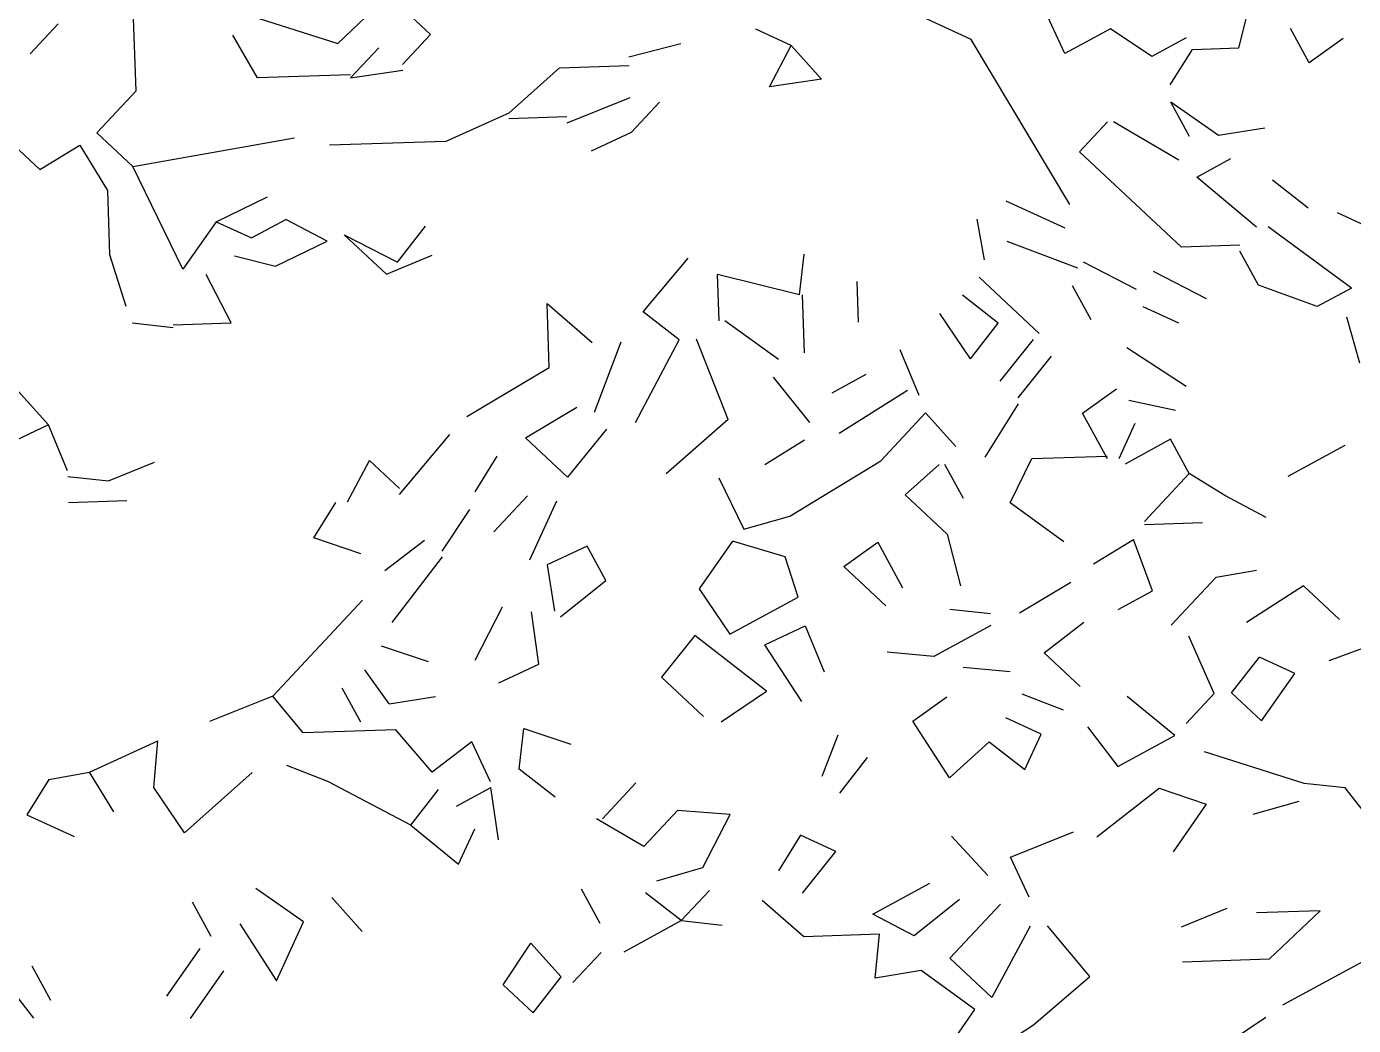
# Model space of a CAD drawing. Header units: inches. Extents: x -241 to -33, y 8 to 217.
# Drawn here: x -195.53 to -149.84, y 59.86 to 94.27 of the extents above; entities that cross this region are included whole.
import ezdxf

# ---------------------------------------------------------------- set-up
doc = ezdxf.new("R2010")
doc.units = ezdxf.units.IN
doc.header["$MEASUREMENT"] = 0
doc.layers.add('cben.net', color=7, linetype='Continuous')

# ---------------------------------------------------------------- blocks, each defined once
blk = doc.blocks.new('A$C18E60CC8')
at = {"layer": 'cben.net', "color": 3, "linetype": 'Continuous'}
for p, q in [((80.735, 85.208), (78.572, 89.936)), ((80.735, 85.208), (78.572, 89.936)), ((55.708, 85.562), (57.453, 87.222)), ((55.708, 85.562), (57.453, 87.222)), ((58.9, 85.871), (57.453, 87.222)), ((58.9, 85.871), (57.453, 87.222)), ((77.516, 85.699), (75.077, 86.818)), ((77.516, 85.699), (75.077, 86.818)), ((86.732, 85.41), (87.083, 86.823)), ((86.732, 85.41), (87.083, 86.823)), ((86.732, 85.41), (87.083, 86.823)), ((48.759, 83.928), (48.664, 86.726)), ((52.271, 86.647), (55.708, 85.562)), ((52.271, 86.647), (55.708, 85.562)), ((45.114, 85.204), (46.078, 86.237)), ((71.32, 85.49), (70.1, 86.049)), ((71.32, 85.49), (70.1, 86.049)), ((82.308, 86.061), (80.735, 85.208)), ((82.308, 86.061), (80.735, 85.208)), ((83.74, 85.109), (82.308, 86.061)), ((83.74, 85.109), (82.308, 86.061)), ((83.74, 85.109), (82.308, 86.061)), ((89.149, 84.891), (88.51, 86.071)), ((52.947, 84.37), (52.095, 85.842)), ((52.947, 84.37), (52.095, 85.842)), ((52.947, 84.37), (52.095, 85.842)), ((52.947, 84.37), (52.095, 85.842)), ((52.947, 84.37), (52.095, 85.842)), ((52.947, 84.37), (52.095, 85.842)), ((52.947, 84.37), (52.095, 85.842)), ((52.947, 84.37), (52.095, 85.842)), ((52.947, 84.37), (52.095, 85.842)), ((52.947, 84.37), (52.095, 85.842)), ((52.947, 84.37), (52.095, 85.842)), ((52.947, 84.37), (52.095, 85.842)), ((52.947, 84.37), (52.095, 85.842)), ((52.947, 84.37), (52.095, 85.842)), ((52.947, 84.37), (52.095, 85.842)), ((52.947, 84.37), (52.095, 85.842)), ((57.935, 84.836), (58.9, 85.871)), ((57.935, 84.836), (58.9, 85.871)), ((57.935, 84.836), (58.9, 85.871)), ((57.935, 84.836), (58.9, 85.871)), ((65.729, 85.1), (67.515, 85.562)), ((70.567, 84.064), (71.32, 85.49)), ((70.567, 84.064), (71.32, 85.49)), ((70.567, 84.064), (71.32, 85.49)), ((72.36, 84.324), (71.32, 85.49)), ((80.911, 80.01), (77.516, 85.699)), ((80.911, 80.01), (77.516, 85.699)), ((80.911, 80.01), (77.516, 85.699)), ((84.917, 85.748), (83.74, 85.109)), ((84.917, 85.748), (83.74, 85.109)), ((84.917, 85.748), (83.74, 85.109)), ((84.917, 85.748), (83.74, 85.109)), ((84.917, 85.748), (83.74, 85.109)), ((84.917, 85.748), (83.74, 85.109)), ((84.917, 85.748), (83.74, 85.109)), ((84.917, 85.748), (83.74, 85.109)), ((90.322, 85.732), (89.149, 84.891)), ((90.322, 85.732), (89.149, 84.891)), ((56.149, 84.377), (57.114, 85.41)), ((56.149, 84.377), (57.114, 85.41)), ((56.149, 84.377), (57.114, 85.41)), ((84.373, 84.13), (85.133, 85.356)), ((84.373, 84.13), (85.133, 85.356)), ((84.373, 84.13), (85.133, 85.356)), ((85.133, 85.356), (86.732, 85.41)), ((85.133, 85.356), (86.732, 85.41)), ((85.133, 85.356), (86.732, 85.41)), ((85.133, 85.356), (86.732, 85.41)), ((85.133, 85.356), (86.732, 85.41)), ((85.133, 85.356), (86.732, 85.41)), ((85.133, 85.356), (86.732, 85.41)), ((85.133, 85.356), (86.732, 85.41)), ((85.133, 85.356), (86.732, 85.41)), ((85.133, 85.356), (86.732, 85.41)), ((56.149, 84.377), (57.94, 84.637)), ((56.149, 84.377), (57.94, 84.637)), ((61.593, 83.159), (63.342, 84.721)), ((61.593, 83.159), (63.342, 84.721)), ((61.593, 83.159), (63.342, 84.721)), ((61.593, 83.159), (63.342, 84.721)), ((63.342, 84.721), (65.74, 84.802)), ((63.342, 84.721), (65.74, 84.802)), ((56.146, 84.478), (52.947, 84.37)), ((72.36, 84.324), (70.567, 84.064)), ((72.36, 84.324), (70.567, 84.064)), ((47.408, 82.48), (48.759, 83.928)), ((47.408, 82.48), (48.759, 83.928)), ((63.604, 82.828), (65.777, 83.701)), ((63.604, 82.828), (65.777, 83.701)), ((61.593, 83.159), (59.423, 82.187)), ((61.593, 83.159), (59.423, 82.187)), ((61.593, 83.159), (59.423, 82.187)), ((61.593, 83.159), (59.423, 82.187)), ((61.593, 83.159), (59.423, 82.187)), ((61.593, 83.159), (59.423, 82.187)), ((61.593, 83.159), (59.423, 82.187)), ((65.817, 82.502), (66.782, 83.536)), ((65.817, 82.502), (66.782, 83.536)), ((65.817, 82.502), (66.782, 83.536)), ((65.817, 82.502), (66.782, 83.536)), ((86.034, 82.385), (84.393, 83.531)), ((86.034, 82.385), (84.393, 83.531)), ((85.032, 82.352), (84.393, 83.531)), ((85.032, 82.352), (84.393, 83.531)), ((63.598, 83.027), (61.599, 82.96)), ((63.598, 83.027), (61.599, 82.96)), ((63.598, 83.027), (61.599, 82.96)), ((63.598, 83.027), (61.599, 82.96)), ((63.598, 83.027), (61.599, 82.96)), ((81.249, 81.823), (82.214, 82.855)), ((81.249, 81.823), (82.214, 82.855)), ((84.661, 81.539), (82.416, 82.863)), ((84.661, 81.539), (82.416, 82.863)), ((84.661, 81.539), (82.416, 82.863)), ((84.661, 81.539), (82.416, 82.863)), ((44.002, 82.566), (45.45, 81.215)), ((44.002, 82.566), (45.45, 81.215)), ((48.647, 81.323), (47.408, 82.48)), ((48.647, 81.323), (47.408, 82.48)), ((48.647, 81.323), (47.408, 82.48)), ((48.647, 81.323), (47.408, 82.48)), ((48.647, 81.323), (47.408, 82.48)), ((48.647, 81.323), (47.408, 82.48)), ((48.647, 81.323), (54.218, 82.311)), ((64.438, 81.855), (65.817, 82.502)), ((64.438, 81.855), (65.817, 82.502)), ((64.438, 81.855), (65.817, 82.502)), ((64.438, 81.855), (65.817, 82.502)), ((64.438, 81.855), (65.817, 82.502)), ((64.438, 81.855), (65.817, 82.502)), ((64.438, 81.855), (65.817, 82.502)), ((64.438, 81.855), (65.817, 82.502)), ((64.438, 81.855), (65.817, 82.502)), ((87.623, 82.639), (86.034, 82.385)), ((87.623, 82.639), (86.034, 82.385)), ((87.623, 82.639), (86.034, 82.385)), ((87.623, 82.639), (86.034, 82.385)), ((45.45, 81.215), (46.82, 82.061)), ((45.45, 81.215), (46.82, 82.061)), ((45.45, 81.215), (46.82, 82.061)), ((46.82, 82.061), (47.776, 80.493)), ((46.82, 82.061), (47.776, 80.493)), ((46.82, 82.061), (47.776, 80.493)), ((46.82, 82.061), (47.776, 80.493)), ((59.423, 82.187), (55.426, 82.051)), ((59.423, 82.187), (55.426, 82.051)), ((59.423, 82.187), (55.426, 82.051)), ((84.761, 78.539), (81.249, 81.823)), ((84.761, 78.539), (81.249, 81.823)), ((84.761, 78.539), (81.249, 81.823)), ((84.761, 78.539), (81.249, 81.823)), ((85.281, 80.958), (86.459, 81.599)), ((85.281, 80.958), (86.459, 81.599)), ((85.281, 80.958), (86.459, 81.599)), ((85.281, 80.958), (86.459, 81.599)), ((85.281, 80.958), (86.459, 81.599)), ((85.281, 80.958), (86.459, 81.599)), ((85.281, 80.958), (86.459, 81.599)), ((49.508, 79.55), (48.647, 81.323)), ((49.508, 79.55), (48.647, 81.323)), ((49.508, 79.55), (48.647, 81.323)), ((49.508, 79.55), (48.647, 81.323)), ((87.339, 79.228), (85.281, 80.958)), ((47.776, 80.493), (47.849, 78.292)), ((47.776, 80.493), (47.849, 78.292)), ((47.776, 80.493), (47.849, 78.292)), ((47.776, 80.493), (47.849, 78.292)), ((47.776, 80.493), (47.849, 78.292)), ((47.776, 80.493), (47.849, 78.292)), ((47.776, 80.493), (47.849, 78.292)), ((89.119, 79.889), (87.887, 80.847)), ((89.119, 79.889), (87.887, 80.847)), ((89.119, 79.889), (87.887, 80.847)), ((89.119, 79.889), (87.887, 80.847)), ((51.513, 79.418), (53.284, 80.277)), ((51.513, 79.418), (53.284, 80.277)), ((51.513, 79.418), (53.284, 80.277)), ((51.513, 79.418), (53.284, 80.277)), ((51.513, 79.418), (53.284, 80.277)), ((78.704, 80.136), (80.737, 79.204)), ((78.704, 80.136), (80.737, 79.204)), ((50.367, 77.78), (49.508, 79.55)), ((50.367, 77.78), (49.508, 79.55)), ((50.367, 77.78), (49.508, 79.55)), ((50.367, 77.78), (49.508, 79.55)), ((50.367, 77.78), (49.508, 79.55)), ((50.367, 77.78), (49.508, 79.55)), ((50.367, 77.78), (49.508, 79.55)), ((50.367, 77.78), (49.508, 79.55)), ((50.367, 77.78), (49.508, 79.55)), ((50.367, 77.78), (49.508, 79.55)), ((77.972, 78.109), (77.725, 79.503)), ((77.972, 78.109), (77.725, 79.503)), ((77.972, 78.109), (77.725, 79.503)), ((77.972, 78.109), (77.725, 79.503)), ((77.972, 78.109), (77.725, 79.503)), ((77.972, 78.109), (77.725, 79.503)), ((77.972, 78.109), (77.725, 79.503)), ((77.972, 78.109), (77.725, 79.503)), ((77.972, 78.109), (77.725, 79.503)), ((77.972, 78.109), (77.725, 79.503)), ((77.972, 78.109), (77.725, 79.503)), ((91.75, 78.975), (90.125, 79.72)), ((91.75, 78.975), (90.125, 79.72)), ((51.513, 79.418), (50.367, 77.78)), ((51.513, 79.418), (50.367, 77.78)), ((51.513, 79.418), (52.733, 78.858)), ((51.513, 79.418), (52.733, 78.858)), ((52.733, 78.858), (53.912, 79.499)), ((52.733, 78.858), (53.912, 79.499)), ((52.733, 78.858), (53.912, 79.499)), ((55.338, 78.746), (53.912, 79.499)), ((55.338, 78.746), (53.912, 79.499)), ((57.762, 78.029), (58.724, 79.261)), ((57.762, 78.029), (58.724, 79.261)), ((57.762, 78.029), (58.724, 79.261)), ((90.613, 77.135), (87.739, 79.241)), ((90.613, 77.135), (87.739, 79.241)), ((90.613, 77.135), (87.739, 79.241)), ((90.613, 77.135), (87.739, 79.241)), ((53.566, 77.888), (55.338, 78.746)), ((53.566, 77.888), (55.338, 78.746)), ((53.566, 77.888), (55.338, 78.746)), ((53.566, 77.888), (55.338, 78.746)), ((53.566, 77.888), (55.338, 78.746)), ((53.566, 77.888), (55.338, 78.746)), ((53.566, 77.888), (55.338, 78.746)), ((53.566, 77.888), (55.338, 78.746)), ((53.566, 77.888), (55.338, 78.746)), ((53.566, 77.888), (55.338, 78.746)), ((55.93, 78.966), (57.762, 78.029)), ((55.93, 78.966), (57.378, 77.615)), ((55.93, 78.966), (57.378, 77.615)), ((55.93, 78.966), (57.762, 78.029)), ((55.93, 78.966), (57.378, 77.615)), ((55.93, 78.966), (57.762, 78.029)), ((55.93, 78.966), (57.378, 77.615)), ((55.93, 78.966), (57.378, 77.615)), ((81.183, 77.82), (78.752, 78.737)), ((86.761, 78.607), (84.761, 78.539)), ((47.849, 78.292), (48.409, 76.511)), ((47.849, 78.292), (48.409, 76.511)), ((52.154, 78.239), (53.566, 77.888)), ((52.154, 78.239), (53.566, 77.888)), ((57.378, 77.615), (58.956, 78.268)), ((66.226, 76.311), (67.766, 78.164)), ((66.226, 76.311), (67.766, 78.164)), ((66.226, 76.311), (67.766, 78.164)), ((71.609, 76.895), (71.763, 78.3)), ((71.609, 76.895), (71.763, 78.3)), ((71.609, 76.895), (71.763, 78.3)), ((87.407, 77.228), (86.766, 78.408)), ((87.407, 77.228), (86.766, 78.408)), ((87.407, 77.228), (86.766, 78.408)), ((83.209, 77.087), (81.378, 78.025)), ((83.209, 77.087), (81.378, 78.025)), ((85.622, 76.767), (83.789, 77.706)), ((52.031, 75.934), (51.174, 77.604)), ((52.031, 75.934), (51.174, 77.604)), ((52.031, 75.934), (51.174, 77.604)), ((52.031, 75.934), (51.174, 77.604)), ((52.031, 75.934), (51.174, 77.604)), ((71.609, 76.895), (68.784, 77.6)), ((71.609, 76.895), (68.784, 77.6)), ((71.609, 76.895), (68.784, 77.6)), ((71.609, 76.895), (68.784, 77.6)), ((71.609, 76.895), (68.784, 77.6)), ((68.839, 76), (68.784, 77.6)), ((73.641, 75.963), (73.594, 77.362)), ((73.641, 75.963), (73.594, 77.362)), ((73.641, 75.963), (73.594, 77.362)), ((73.641, 75.963), (73.594, 77.362)), ((73.641, 75.963), (73.594, 77.362)), ((79.858, 75.571), (77.792, 77.503)), ((79.858, 75.571), (77.792, 77.503)), ((79.858, 75.571), (77.792, 77.503)), ((79.858, 75.571), (77.792, 77.503)), ((79.858, 75.571), (77.792, 77.503)), ((79.858, 75.571), (77.792, 77.503)), ((79.858, 75.571), (77.792, 77.503)), ((89.432, 76.496), (87.407, 77.228)), ((89.432, 76.496), (87.407, 77.228)), ((71.777, 74.899), (71.71, 76.899)), ((71.777, 74.899), (71.71, 76.899)), ((71.777, 74.899), (71.71, 76.899)), ((71.777, 74.899), (71.71, 76.899)), ((71.777, 74.899), (71.71, 76.899)), ((71.777, 74.899), (71.71, 76.899)), ((71.777, 74.899), (71.71, 76.899)), ((71.777, 74.899), (71.71, 76.899)), ((71.777, 74.899), (71.71, 76.899)), ((71.777, 74.899), (71.71, 76.899)), ((71.777, 74.899), (71.71, 76.899)), ((78.446, 75.927), (77.212, 76.884)), ((78.446, 75.927), (77.212, 76.884)), ((78.446, 75.927), (77.212, 76.884)), ((81.643, 76.035), (81.004, 77.212)), ((81.643, 76.035), (81.004, 77.212)), ((81.643, 76.035), (81.004, 77.212)), ((81.643, 76.035), (81.004, 77.212)), ((90.613, 77.135), (89.432, 76.496)), ((90.613, 77.135), (89.432, 76.496)), ((90.613, 77.135), (89.432, 76.496)), ((90.613, 77.135), (89.432, 76.496)), ((90.613, 77.135), (89.432, 76.496)), ((90.613, 77.135), (89.432, 76.496)), ((90.613, 77.135), (89.432, 76.496)), ((90.613, 77.135), (89.432, 76.496)), ((90.613, 77.135), (89.432, 76.496)), ((62.99, 74.401), (62.915, 76.6)), ((62.99, 74.401), (62.915, 76.6)), ((62.915, 76.6), (64.46, 75.253)), ((62.915, 76.6), (64.46, 75.253)), ((62.915, 76.6), (64.46, 75.253)), ((67.458, 75.353), (66.226, 76.311)), ((67.458, 75.353), (66.226, 76.311)), ((83.428, 76.494), (84.65, 75.934)), ((83.428, 76.494), (84.65, 75.934)), ((83.428, 76.494), (84.65, 75.934)), ((83.428, 76.494), (84.65, 75.934)), ((50.035, 75.765), (48.629, 75.919)), ((50.034, 75.866), (52.031, 75.934)), ((50.034, 75.866), (52.031, 75.934)), ((50.034, 75.866), (52.031, 75.934)), ((50.034, 75.866), (52.031, 75.934)), ((50.034, 75.866), (52.031, 75.934)), ((70.884, 74.669), (69.038, 76.007)), ((77.488, 74.692), (76.434, 76.258)), ((77.488, 74.692), (76.434, 76.258)), ((77.488, 74.692), (76.434, 76.258)), ((77.488, 74.692), (78.446, 75.927)), ((77.488, 74.692), (78.446, 75.927)), ((90.901, 74.546), (90.445, 76.13)), ((90.901, 74.546), (90.445, 76.13)), ((90.901, 74.546), (90.445, 76.13)), ((90.901, 74.546), (90.445, 76.13)), ((64.543, 72.854), (65.46, 75.286)), ((64.543, 72.854), (65.46, 75.286)), ((65.955, 72.501), (67.458, 75.353)), ((69.153, 72.609), (68.058, 75.374)), ((69.153, 72.609), (68.058, 75.374)), ((69.153, 72.609), (68.058, 75.374)), ((69.153, 72.609), (68.058, 75.374)), ((75.729, 73.433), (75.075, 75.011)), ((75.729, 73.433), (75.075, 75.011)), ((75.729, 73.433), (75.075, 75.011)), ((78.514, 73.925), (79.666, 75.366)), ((78.514, 73.925), (79.666, 75.366)), ((78.514, 73.925), (79.666, 75.366)), ((78.514, 73.925), (79.666, 75.366)), ((84.924, 73.742), (82.877, 75.073)), ((84.924, 73.742), (82.877, 75.073)), ((84.924, 73.742), (82.877, 75.073)), ((84.924, 73.742), (82.877, 75.073)), ((84.924, 73.742), (82.877, 75.073)), ((84.924, 73.742), (82.877, 75.073)), ((84.924, 73.742), (82.877, 75.073)), ((84.924, 73.742), (82.877, 75.073)), ((84.924, 73.742), (82.877, 75.073)), ((79.133, 73.347), (80.286, 74.786)), ((79.133, 73.347), (80.286, 74.786)), ((79.133, 73.347), (80.286, 74.786)), ((79.133, 73.347), (80.286, 74.786)), ((79.133, 73.347), (80.286, 74.786)), ((79.133, 73.347), (80.286, 74.786)), ((79.133, 73.347), (80.286, 74.786)), ((79.133, 73.347), (80.286, 74.786)), ((79.133, 73.347), (80.286, 74.786)), ((79.133, 73.347), (80.286, 74.786)), ((60.145, 72.706), (62.99, 74.401)), ((60.145, 72.706), (62.99, 74.401)), ((60.145, 72.706), (62.99, 74.401)), ((60.145, 72.706), (62.99, 74.401)), ((60.145, 72.706), (62.99, 74.401)), ((71.957, 72.504), (70.704, 74.063)), ((71.957, 72.504), (70.704, 74.063)), ((71.957, 72.504), (70.704, 74.063)), ((72.724, 73.53), (73.903, 74.171)), ((72.724, 73.53), (73.903, 74.171)), ((72.724, 73.53), (73.903, 74.171)), ((72.724, 73.53), (73.903, 74.171)), ((72.724, 73.53), (73.903, 74.171)), ((45.747, 72.42), (44.705, 73.585)), ((45.747, 72.42), (44.705, 73.585)), ((45.747, 72.42), (44.705, 73.585)), ((72.969, 72.136), (75.322, 73.618)), ((72.969, 72.136), (75.322, 73.618)), ((72.969, 72.136), (75.322, 73.618)), ((72.969, 72.136), (75.322, 73.618)), ((72.969, 72.136), (75.322, 73.618)), ((72.969, 72.136), (75.322, 73.618)), ((72.969, 72.136), (75.322, 73.618)), ((72.969, 72.136), (75.322, 73.618)), ((72.969, 72.136), (75.322, 73.618)), ((81.352, 72.821), (82.524, 73.661)), ((78.001, 71.307), (79.14, 73.145)), ((78.001, 71.307), (79.14, 73.145)), ((78.001, 71.307), (79.14, 73.145)), ((78.001, 71.307), (79.14, 73.145)), ((78.001, 71.307), (79.14, 73.145)), ((82.939, 73.275), (84.551, 72.929)), ((82.939, 73.275), (84.551, 72.929)), ((82.939, 73.275), (84.551, 72.929)), ((62.17, 71.973), (63.935, 73.033)), ((74.403, 71.186), (75.948, 72.839)), ((74.403, 71.186), (75.948, 72.839)), ((74.403, 71.186), (75.948, 72.839)), ((74.403, 71.186), (75.948, 72.839)), ((74.403, 71.186), (75.948, 72.839)), ((76.989, 71.673), (75.948, 72.839)), ((76.989, 71.673), (75.948, 72.839)), ((82.207, 71.248), (81.352, 72.821)), ((82.207, 71.248), (81.352, 72.821)), ((82.207, 71.248), (81.352, 72.821)), ((82.207, 71.248), (81.352, 72.821)), ((82.207, 71.248), (81.352, 72.821)), ((82.207, 71.248), (81.352, 72.821)), ((82.207, 71.248), (81.352, 72.821)), ((82.207, 71.248), (81.352, 72.821)), ((45.747, 72.42), (44.366, 71.772)), ((45.747, 72.42), (44.366, 71.772)), ((45.747, 72.42), (44.366, 71.772)), ((46.399, 70.84), (45.747, 72.42)), ((46.399, 70.84), (45.747, 72.42)), ((46.399, 70.84), (45.747, 72.42)), ((46.399, 70.84), (45.747, 72.42)), ((46.399, 70.84), (45.747, 72.42)), ((46.399, 70.84), (45.747, 72.42)), ((46.399, 70.84), (45.747, 72.42)), ((64.962, 72.268), (63.618, 70.622)), ((64.962, 72.268), (63.618, 70.622)), ((64.962, 72.268), (63.618, 70.622)), ((64.962, 72.268), (63.618, 70.622)), ((69.153, 72.609), (67.015, 70.735)), ((69.153, 72.609), (67.015, 70.735)), ((69.153, 72.609), (67.015, 70.735)), ((82.606, 71.263), (83.165, 72.48)), ((82.606, 71.263), (83.165, 72.48)), ((82.606, 71.263), (83.165, 72.48)), ((82.606, 71.263), (83.165, 72.48)), ((57.834, 70.027), (59.564, 72.085)), ((57.834, 70.027), (59.564, 72.085)), ((57.834, 70.027), (59.564, 72.085)), ((63.618, 70.622), (62.17, 71.973)), ((63.618, 70.622), (62.17, 71.973)), ((63.618, 70.622), (62.17, 71.973)), ((63.618, 70.622), (62.17, 71.973)), ((63.618, 70.622), (62.17, 71.973)), ((63.618, 70.622), (62.17, 71.973)), ((63.618, 70.622), (62.17, 71.973)), ((63.618, 70.622), (62.17, 71.973)), ((71.779, 71.896), (70.406, 71.05)), ((71.779, 71.896), (70.406, 71.05)), ((71.779, 71.896), (70.406, 71.05)), ((71.779, 71.896), (70.406, 71.05)), ((71.779, 71.896), (70.406, 71.05)), ((71.779, 71.896), (70.406, 71.05)), ((84.384, 71.924), (82.813, 71.071)), ((84.384, 71.924), (82.813, 71.071)), ((85.025, 70.743), (84.384, 71.924)), ((60.432, 70.115), (61.192, 71.34)), ((60.432, 70.115), (61.192, 71.34)), ((60.432, 70.115), (61.192, 71.34)), ((60.432, 70.115), (61.192, 71.34)), ((60.432, 70.115), (61.192, 71.34)), ((79.605, 71.261), (82.203, 71.349)), ((88.431, 70.659), (90.394, 71.726)), ((88.431, 70.659), (90.394, 71.726)), ((47.813, 70.488), (49.393, 71.14)), ((47.813, 70.488), (49.393, 71.14)), ((47.813, 70.488), (49.393, 71.14)), ((47.813, 70.488), (49.393, 71.14)), ((47.813, 70.488), (49.393, 71.14)), ((47.813, 70.488), (49.393, 71.14)), ((47.813, 70.488), (49.393, 71.14)), ((47.813, 70.488), (49.393, 71.14)), ((47.813, 70.488), (49.393, 71.14)), ((47.813, 70.488), (49.393, 71.14)), ((47.813, 70.488), (49.393, 71.14)), ((47.813, 70.488), (49.393, 71.14)), ((47.813, 70.488), (49.393, 71.14)), ((47.813, 70.488), (49.393, 71.14)), ((56.041, 69.765), (56.794, 71.191)), ((56.041, 69.765), (56.794, 71.191)), ((56.041, 69.765), (56.794, 71.191)), ((56.041, 69.765), (56.794, 71.191)), ((56.041, 69.765), (56.794, 71.191)), ((56.041, 69.765), (56.794, 71.191)), ((56.041, 69.765), (56.794, 71.191)), ((56.041, 69.765), (56.794, 71.191)), ((57.827, 70.226), (56.794, 71.191)), ((57.827, 70.226), (56.794, 71.191)), ((57.827, 70.226), (56.794, 71.191)), ((71.266, 69.278), (74.403, 71.186)), ((71.266, 69.278), (74.403, 71.186)), ((71.266, 69.278), (74.403, 71.186)), ((71.266, 69.278), (74.403, 71.186)), ((71.266, 69.278), (74.403, 71.186)), ((71.266, 69.278), (74.403, 71.186)), ((71.266, 69.278), (74.403, 71.186)), ((75.244, 70.014), (76.41, 71.052)), ((75.244, 70.014), (76.41, 71.052)), ((75.244, 70.014), (76.41, 71.052)), ((77.249, 69.882), (76.608, 71.06)), ((77.249, 69.882), (76.608, 71.06)), ((77.249, 69.882), (76.608, 71.06)), ((78.856, 69.734), (79.605, 71.261)), ((78.856, 69.734), (79.605, 71.261)), ((78.856, 69.734), (79.605, 71.261)), ((78.856, 69.734), (79.605, 71.261)), ((78.856, 69.734), (79.605, 71.261)), ((78.856, 69.734), (79.605, 71.261)), ((78.856, 69.734), (79.605, 71.261)), ((46.406, 70.64), (47.813, 70.488)), ((46.406, 70.64), (47.813, 70.488)), ((46.406, 70.64), (47.813, 70.488)), ((46.406, 70.64), (47.813, 70.488)), ((68.822, 70.596), (69.683, 68.826)), ((68.822, 70.596), (69.683, 68.826)), ((68.822, 70.596), (69.683, 68.826)), ((83.48, 69.091), (85.025, 70.743)), ((83.48, 69.091), (85.025, 70.743)), ((83.48, 69.091), (85.025, 70.743)), ((83.48, 69.091), (85.025, 70.743)), ((86.25, 69.985), (85.025, 70.743)), ((86.25, 69.985), (85.025, 70.743)), ((86.25, 69.985), (85.025, 70.743)), ((86.25, 69.985), (85.025, 70.743)), ((86.25, 69.985), (85.025, 70.743)), ((86.25, 69.985), (85.025, 70.743)), ((62.238, 69.974), (61.08, 68.734)), ((62.238, 69.974), (61.08, 68.734)), ((62.238, 69.974), (61.08, 68.734)), ((62.238, 69.974), (61.08, 68.734)), ((62.238, 69.974), (61.08, 68.734)), ((62.238, 69.974), (61.08, 68.734)), ((62.238, 69.974), (61.08, 68.734)), ((62.238, 69.974), (61.08, 68.734)), ((76.69, 68.661), (75.244, 70.014)), ((76.69, 68.661), (75.244, 70.014)), ((76.69, 68.661), (75.244, 70.014)), ((76.69, 68.661), (75.244, 70.014)), ((76.69, 68.661), (75.244, 70.014)), ((87.678, 69.234), (86.25, 69.985)), ((87.678, 69.234), (86.25, 69.985)), ((48.437, 69.807), (46.436, 69.741)), ((48.437, 69.807), (46.436, 69.741)), ((48.437, 69.807), (46.436, 69.741)), ((54.882, 68.525), (55.642, 69.75)), ((54.882, 68.525), (55.642, 69.75)), ((54.882, 68.525), (55.642, 69.75)), ((59.301, 68.073), (60.253, 69.507)), ((59.301, 68.073), (60.253, 69.507)), ((59.301, 68.073), (60.253, 69.507)), ((59.301, 68.073), (60.253, 69.507)), ((59.301, 68.073), (60.253, 69.507)), ((62.313, 67.776), (63.243, 69.807)), ((62.313, 67.776), (63.243, 69.807)), ((80.702, 68.397), (78.856, 69.734)), ((69.683, 68.826), (71.266, 69.278)), ((69.683, 68.826), (71.266, 69.278)), ((69.683, 68.826), (71.266, 69.278)), ((69.683, 68.826), (71.266, 69.278)), ((83.483, 68.99), (85.481, 69.058)), ((83.483, 68.99), (85.481, 69.058)), ((76.69, 68.661), (77.151, 66.876)), ((76.69, 68.661), (77.151, 66.876)), ((76.69, 68.661), (77.151, 66.876)), ((76.69, 68.661), (77.151, 66.876)), ((76.69, 68.661), (77.151, 66.876)), ((76.69, 68.661), (77.151, 66.876)), ((76.69, 68.661), (77.151, 66.876)), ((76.69, 68.661), (77.151, 66.876)), ((76.69, 68.661), (77.151, 66.876)), ((76.69, 68.661), (77.151, 66.876)), ((76.69, 68.661), (77.151, 66.876)), ((76.69, 68.661), (77.151, 66.876)), ((56.503, 67.98), (54.882, 68.525)), ((56.503, 67.98), (54.882, 68.525)), ((56.503, 67.98), (54.882, 68.525)), ((57.323, 67.408), (58.687, 68.454)), ((57.323, 67.408), (58.687, 68.454)), ((57.323, 67.408), (58.687, 68.454)), ((57.323, 67.408), (58.687, 68.454)), ((57.323, 67.408), (58.687, 68.454)), ((57.323, 67.408), (58.687, 68.454)), ((57.323, 67.408), (58.687, 68.454)), ((64.297, 68.242), (62.919, 67.597)), ((64.937, 67.064), (64.297, 68.242)), ((69.294, 68.412), (68.15, 66.773)), ((69.294, 68.412), (68.15, 66.773)), ((69.294, 68.412), (68.15, 66.773)), ((71.113, 67.874), (69.294, 68.412)), ((71.113, 67.874), (69.294, 68.412)), ((73.125, 67.54), (74.299, 68.381)), ((73.125, 67.54), (74.299, 68.381)), ((73.125, 67.54), (74.299, 68.381)), ((73.125, 67.54), (74.299, 68.381)), ((73.125, 67.54), (74.299, 68.381)), ((74.299, 68.381), (75.152, 66.808)), ((81.727, 67.63), (83.101, 68.478)), ((83.76, 66.7), (83.101, 68.478)), ((83.76, 66.7), (83.101, 68.478)), ((83.76, 66.7), (83.101, 68.478)), ((83.76, 66.7), (83.101, 68.478)), ((57.583, 65.616), (59.308, 67.874)), ((57.583, 65.616), (59.308, 67.874)), ((71.561, 66.487), (71.113, 67.874)), ((71.561, 66.487), (71.113, 67.874)), ((62.919, 67.597), (63.171, 66.004)), ((74.573, 66.189), (73.125, 67.54)), ((74.573, 66.189), (73.125, 67.54)), ((74.573, 66.189), (73.125, 67.54)), ((84.401, 65.521), (85.946, 67.172)), ((84.401, 65.521), (85.946, 67.172)), ((84.401, 65.521), (85.946, 67.172)), ((84.401, 65.521), (85.946, 67.172)), ((84.401, 65.521), (85.946, 67.172)), ((85.946, 67.172), (87.339, 67.421)), ((85.946, 67.172), (87.339, 67.421)), ((85.946, 67.172), (87.339, 67.421)), ((85.946, 67.172), (87.339, 67.421)), ((63.378, 65.812), (64.937, 67.064)), ((68.15, 66.773), (69.203, 65.208)), ((68.15, 66.773), (69.203, 65.208)), ((79.184, 65.944), (80.949, 67.004)), ((79.184, 65.944), (80.949, 67.004)), ((79.184, 65.944), (80.949, 67.004)), ((79.184, 65.944), (80.949, 67.004)), ((88.956, 66.874), (86.999, 65.609)), ((88.956, 66.874), (86.999, 65.609)), ((88.956, 66.874), (86.999, 65.609)), ((88.956, 66.874), (86.999, 65.609)), ((88.956, 66.874), (86.999, 65.609)), ((90.198, 65.717), (88.956, 66.874)), ((90.198, 65.717), (88.956, 66.874)), ((53.465, 63.074), (56.556, 66.381)), ((69.203, 65.208), (71.561, 66.487)), ((82.582, 66.059), (83.76, 66.7)), ((82.582, 66.059), (83.76, 66.7)), ((82.582, 66.059), (83.76, 66.7)), ((82.582, 66.059), (83.76, 66.7)), ((82.582, 66.059), (83.76, 66.7)), ((61.366, 66.143), (60.428, 64.31)), ((62.633, 64.184), (62.373, 65.977)), ((62.633, 64.184), (62.373, 65.977)), ((78.184, 65.911), (76.778, 66.063)), ((78.184, 65.911), (76.778, 66.063)), ((78.184, 65.911), (76.778, 66.063)), ((70.415, 64.847), (71.796, 65.495)), ((70.415, 64.847), (71.796, 65.495)), ((70.415, 64.847), (71.796, 65.495)), ((70.415, 64.847), (71.796, 65.495)), ((71.796, 65.495), (72.449, 63.915)), ((78.197, 65.511), (76.232, 64.444)), ((78.197, 65.511), (76.232, 64.444)), ((78.197, 65.511), (76.232, 64.444)), ((80.03, 64.572), (81.396, 65.62)), ((80.03, 64.572), (81.396, 65.62)), ((80.03, 64.572), (81.396, 65.62)), ((80.03, 64.572), (81.396, 65.62)), ((89.844, 64.303), (92.811, 65.403)), ((89.844, 64.303), (92.811, 65.403)), ((89.844, 64.303), (92.811, 65.403)), ((89.844, 64.303), (92.811, 65.403)), ((89.844, 64.303), (92.811, 65.403)), ((68.004, 65.167), (66.852, 63.726)), ((68.004, 65.167), (66.852, 63.726)), ((68.004, 65.167), (66.852, 63.726)), ((70.47, 63.248), (68.004, 65.167)), ((70.47, 63.248), (68.004, 65.167)), ((70.47, 63.248), (68.004, 65.167)), ((85.882, 63.17), (85.014, 65.14)), ((85.882, 63.17), (85.014, 65.14)), ((85.882, 63.17), (85.014, 65.14)), ((58.828, 64.255), (57.209, 64.803)), ((58.828, 64.255), (57.209, 64.803)), ((58.828, 64.255), (57.209, 64.803)), ((58.828, 64.255), (57.209, 64.803)), ((58.828, 64.255), (57.209, 64.803)), ((58.828, 64.255), (57.209, 64.803)), ((58.828, 64.255), (57.209, 64.803)), ((58.828, 64.255), (57.209, 64.803)), ((71.684, 62.889), (70.415, 64.847)), ((76.232, 64.444), (74.626, 64.59)), ((81.27, 63.413), (80.03, 64.572)), ((81.27, 63.413), (80.03, 64.572)), ((81.27, 63.413), (80.03, 64.572)), ((57.479, 62.809), (56.638, 63.983)), ((57.479, 62.809), (56.638, 63.983)), ((57.479, 62.809), (56.638, 63.983)), ((57.479, 62.809), (56.638, 63.983)), ((61.254, 63.538), (62.633, 64.184)), ((61.254, 63.538), (62.633, 64.184)), ((77.245, 64.078), (78.853, 63.931)), ((77.245, 64.078), (78.853, 63.931)), ((86.481, 63.19), (87.44, 64.422)), ((86.481, 63.19), (87.44, 64.422)), ((86.481, 63.19), (87.44, 64.422)), ((86.481, 63.19), (87.44, 64.422)), ((86.481, 63.19), (87.44, 64.422)), ((86.481, 63.19), (87.44, 64.422)), ((86.481, 63.19), (87.44, 64.422)), ((86.481, 63.19), (87.44, 64.422)), ((86.481, 63.19), (87.44, 64.422)), ((86.481, 63.19), (87.44, 64.422)), ((86.481, 63.19), (87.44, 64.422)), ((86.481, 63.19), (87.44, 64.422)), ((86.481, 63.19), (87.44, 64.422)), ((86.481, 63.19), (87.44, 64.422)), ((86.481, 63.19), (87.44, 64.422)), ((88.66, 63.862), (87.44, 64.422)), ((88.66, 63.862), (87.44, 64.422)), ((66.852, 63.726), (68.298, 62.375)), ((66.852, 63.726), (68.298, 62.375)), ((66.852, 63.726), (68.298, 62.375)), ((66.852, 63.726), (68.298, 62.375)), ((66.852, 63.726), (68.298, 62.375)), ((66.852, 63.726), (68.298, 62.375)), ((87.515, 62.223), (88.66, 63.862)), ((87.515, 62.223), (88.66, 63.862)), ((87.515, 62.223), (88.66, 63.862)), ((87.515, 62.223), (88.66, 63.862)), ((87.515, 62.223), (88.66, 63.862)), ((87.515, 62.223), (88.66, 63.862)), ((53.465, 63.074), (51.293, 62.201)), ((53.465, 63.074), (51.293, 62.201)), ((53.465, 63.074), (51.293, 62.201)), ((53.465, 63.074), (51.293, 62.201)), ((53.465, 63.074), (51.293, 62.201)), ((53.465, 63.074), (51.293, 62.201)), ((54.509, 61.809), (53.465, 63.074)), ((54.509, 61.809), (53.465, 63.074)), ((54.509, 61.809), (53.465, 63.074)), ((54.509, 61.809), (53.465, 63.074)), ((54.509, 61.809), (53.465, 63.074)), ((54.509, 61.809), (53.465, 63.074)), ((56.497, 62.177), (55.858, 63.354)), ((56.497, 62.177), (55.858, 63.354)), ((56.497, 62.177), (55.858, 63.354)), ((56.497, 62.177), (55.858, 63.354)), ((56.497, 62.177), (55.858, 63.354)), ((56.497, 62.177), (55.858, 63.354)), ((56.497, 62.177), (55.858, 63.354)), ((57.479, 62.809), (59.068, 63.063)), ((57.479, 62.809), (59.068, 63.063)), ((57.479, 62.809), (59.068, 63.063)), ((57.479, 62.809), (59.068, 63.063)), ((57.479, 62.809), (59.068, 63.063)), ((68.903, 62.194), (70.47, 63.248)), ((75.507, 62.217), (76.679, 63.058)), ((75.507, 62.217), (76.679, 63.058)), ((75.507, 62.217), (76.679, 63.058)), ((75.507, 62.217), (76.679, 63.058)), ((75.507, 62.217), (76.679, 63.058)), ((80.698, 62.593), (79.277, 63.146)), ((80.698, 62.593), (79.277, 63.146)), ((84.529, 61.721), (82.883, 63.067)), ((84.529, 61.721), (82.883, 63.067)), ((84.529, 61.721), (82.883, 63.067)), ((84.529, 61.721), (82.883, 63.067)), ((84.529, 61.721), (82.883, 63.067)), ((84.917, 62.137), (85.882, 63.17)), ((84.917, 62.137), (85.882, 63.17)), ((84.917, 62.137), (85.882, 63.17)), ((87.515, 62.223), (86.481, 63.19)), ((87.515, 62.223), (86.481, 63.19)), ((87.515, 62.223), (86.481, 63.19)), ((87.515, 62.223), (86.481, 63.19)), ((87.515, 62.223), (86.481, 63.19)), ((87.515, 62.223), (86.481, 63.19)), ((76.774, 60.26), (75.507, 62.217)), ((76.774, 60.26), (75.507, 62.217)), ((76.774, 60.26), (75.507, 62.217)), ((76.774, 60.26), (75.507, 62.217)), ((76.774, 60.26), (75.507, 62.217)), ((76.774, 60.26), (75.507, 62.217)), ((79.926, 61.765), (78.706, 62.325)), ((79.926, 61.765), (78.706, 62.325)), ((79.926, 61.765), (78.706, 62.325)), ((79.926, 61.765), (78.706, 62.325)), ((79.926, 61.765), (78.706, 62.325)), ((79.926, 61.765), (78.706, 62.325)), ((57.708, 61.917), (54.509, 61.809)), ((57.708, 61.917), (54.509, 61.809)), ((57.708, 61.917), (54.509, 61.809)), ((57.708, 61.917), (54.509, 61.809)), ((58.956, 60.458), (57.708, 61.917)), ((58.956, 60.458), (57.708, 61.917)), ((58.956, 60.458), (57.708, 61.917)), ((58.956, 60.458), (57.708, 61.917)), ((58.956, 60.458), (57.708, 61.917)), ((58.956, 60.458), (57.708, 61.917)), ((58.956, 60.458), (57.708, 61.917)), ((58.956, 60.458), (57.708, 61.917)), ((58.956, 60.458), (57.708, 61.917)), ((58.956, 60.458), (57.708, 61.917)), ((58.956, 60.458), (57.708, 61.917)), ((58.956, 60.458), (57.708, 61.917)), ((58.956, 60.458), (57.708, 61.917)), ((58.956, 60.458), (57.708, 61.917)), ((61.954, 60.56), (62.109, 61.965)), ((61.954, 60.56), (62.109, 61.965)), ((62.109, 61.965), (63.728, 61.421)), ((62.109, 61.965), (63.728, 61.421)), ((62.109, 61.965), (63.728, 61.421)), ((62.109, 61.965), (63.728, 61.421)), ((62.109, 61.965), (63.728, 61.421)), ((62.109, 61.965), (63.728, 61.421)), ((62.109, 61.965), (63.728, 61.421)), ((62.109, 61.965), (63.728, 61.421)), ((62.109, 61.965), (63.728, 61.421)), ((72.922, 61.73), (72.369, 60.311)), ((79.365, 60.547), (79.926, 61.765)), ((81.519, 62.021), (82.564, 60.656)), ((81.519, 62.021), (82.564, 60.656)), ((81.519, 62.021), (82.564, 60.656)), ((81.519, 62.021), (82.564, 60.656)), ((81.519, 62.021), (82.564, 60.656)), ((81.519, 62.021), (82.564, 60.656)), ((82.564, 60.656), (84.529, 61.721)), ((82.564, 60.656), (84.529, 61.721)), ((82.564, 60.656), (84.529, 61.721)), ((47.151, 60.46), (49.515, 61.54)), ((47.151, 60.46), (49.515, 61.54)), ((49.369, 59.936), (49.515, 61.54)), ((49.369, 59.936), (49.515, 61.54)), ((49.369, 59.936), (49.515, 61.54)), ((49.369, 59.936), (49.515, 61.54)), ((49.369, 59.936), (49.515, 61.54)), ((49.369, 59.936), (49.515, 61.54)), ((60.324, 61.505), (58.956, 60.458)), ((60.324, 61.505), (58.956, 60.458)), ((60.324, 61.505), (58.956, 60.458)), ((60.324, 61.505), (58.956, 60.458)), ((60.324, 61.505), (58.956, 60.458)), ((60.969, 60.125), (60.324, 61.505)), ((60.969, 60.125), (60.324, 61.505)), ((60.969, 60.125), (60.324, 61.505)), ((60.969, 60.125), (60.324, 61.505)), ((60.969, 60.125), (60.324, 61.505)), ((78.133, 61.505), (76.774, 60.26)), ((78.133, 61.505), (79.365, 60.547)), ((78.133, 61.505), (79.365, 60.547)), ((78.133, 61.505), (79.365, 60.547)), ((78.133, 61.505), (79.365, 60.547)), ((78.133, 61.505), (79.365, 60.547)), ((78.133, 61.505), (79.365, 60.547)), ((78.133, 61.505), (79.365, 60.547)), ((72.99, 59.731), (73.949, 60.965)), ((88.987, 60.071), (85.549, 61.157)), ((88.987, 60.071), (85.549, 61.157)), ((88.987, 60.071), (85.549, 61.157)), ((88.987, 60.071), (85.549, 61.157)), ((45.758, 60.212), (47.151, 60.46)), ((45.758, 60.212), (47.151, 60.46)), ((47.997, 59.088), (47.151, 60.46)), ((47.997, 59.088), (47.151, 60.46)), ((47.997, 59.088), (47.151, 60.46)), ((47.997, 59.088), (47.151, 60.46)), ((47.997, 59.088), (47.151, 60.46)), ((47.997, 59.088), (47.151, 60.46)), ((47.997, 59.088), (47.151, 60.46)), ((52.755, 60.449), (50.422, 58.37)), ((52.755, 60.449), (50.422, 58.37)), ((55.366, 60.137), (53.947, 60.688)), ((55.366, 60.137), (53.947, 60.688)), ((55.366, 60.137), (53.947, 60.688)), ((55.366, 60.137), (53.947, 60.688)), ((55.366, 60.137), (53.947, 60.688)), ((55.366, 60.137), (53.947, 60.688)), ((55.366, 60.137), (53.947, 60.688)), ((55.366, 60.137), (53.947, 60.688)), ((55.366, 60.137), (53.947, 60.688)), ((55.366, 60.137), (53.947, 60.688)), ((55.366, 60.137), (53.947, 60.688)), ((55.366, 60.137), (53.947, 60.688)), ((55.366, 60.137), (53.947, 60.688)), ((55.366, 60.137), (53.947, 60.688)), ((55.366, 60.137), (53.947, 60.688)), ((55.366, 60.137), (53.947, 60.688)), ((55.366, 60.137), (53.947, 60.688)), ((63.19, 59.601), (61.954, 60.56)), ((63.19, 59.601), (61.954, 60.56)), ((63.19, 59.601), (61.954, 60.56)), ((63.19, 59.601), (61.954, 60.56)), ((63.19, 59.601), (61.954, 60.56)), ((63.19, 59.601), (61.954, 60.56)), ((63.19, 59.601), (61.954, 60.56)), ((63.19, 59.601), (61.954, 60.56)), ((63.19, 59.601), (61.954, 60.56)), ((45.758, 60.212), (44.998, 58.987)), ((45.758, 60.212), (44.998, 58.987)), ((45.758, 60.212), (44.998, 58.987)), ((45.758, 60.212), (44.998, 58.987)), ((45.758, 60.212), (44.998, 58.987)), ((50.422, 58.37), (49.369, 59.936)), ((58.218, 58.632), (55.366, 60.137)), ((58.218, 58.632), (55.366, 60.137)), ((58.218, 58.632), (59.176, 59.865)), ((58.218, 58.632), (59.176, 59.865)), ((58.218, 58.632), (59.176, 59.865)), ((58.218, 58.632), (59.176, 59.865)), ((59.797, 59.286), (60.976, 59.927)), ((59.797, 59.286), (60.976, 59.927)), ((59.797, 59.286), (60.976, 59.927)), ((59.797, 59.286), (60.976, 59.927)), ((61.238, 58.134), (60.976, 59.927)), ((64.816, 58.856), (65.973, 60.095)), ((64.816, 58.856), (65.973, 60.095)), ((64.816, 58.856), (65.973, 60.095)), ((64.816, 58.856), (65.973, 60.095)), ((64.816, 58.856), (65.973, 60.095)), ((64.816, 58.856), (65.973, 60.095)), ((64.816, 58.856), (65.973, 60.095)), ((81.846, 58.229), (83.989, 59.903)), ((81.846, 58.229), (83.989, 59.903)), ((81.846, 58.229), (83.989, 59.903)), ((83.989, 59.903), (85.609, 59.357)), ((83.989, 59.903), (85.609, 59.357)), ((90.394, 59.919), (88.987, 60.071)), ((90.394, 59.919), (88.987, 60.071)), ((90.394, 59.919), (88.987, 60.071)), ((90.394, 59.919), (88.987, 60.071)), ((90.394, 59.919), (88.987, 60.071)), ((90.394, 59.919), (88.987, 60.071)), ((92.065, 57.773), (90.394, 59.919)), ((92.065, 57.773), (90.394, 59.919)), ((87.222, 59.011), (88.808, 59.465)), ((87.222, 59.011), (88.808, 59.465)), ((87.222, 59.011), (88.808, 59.465)), ((87.222, 59.011), (88.808, 59.465)), ((44.998, 58.987), (46.624, 58.24)), ((67.407, 59.143), (66.248, 57.903)), ((67.407, 59.143), (66.248, 57.903)), ((67.407, 59.143), (66.248, 57.903)), ((67.407, 59.143), (66.248, 57.903)), ((67.407, 59.143), (66.248, 57.903)), ((69.212, 59.004), (67.407, 59.143)), ((69.212, 59.004), (67.407, 59.143)), ((68.275, 57.171), (69.212, 59.004)), ((68.275, 57.171), (69.212, 59.004)), ((68.275, 57.171), (69.212, 59.004)), ((68.275, 57.171), (69.212, 59.004)), ((68.275, 57.171), (69.212, 59.004)), ((68.275, 57.171), (69.212, 59.004)), ((85.609, 59.357), (84.465, 57.719)), ((85.609, 59.357), (84.465, 57.719)), ((58.218, 58.632), (59.865, 57.286)), ((58.218, 58.632), (59.865, 57.286)), ((58.218, 58.632), (59.865, 57.286)), ((59.865, 57.286), (60.425, 58.508)), ((59.865, 57.286), (60.425, 58.508)), ((59.865, 57.286), (60.425, 58.508)), ((66.248, 57.903), (64.614, 58.848)), ((66.248, 57.903), (64.614, 58.848)), ((71.636, 58.286), (70.878, 57.057)), ((72.858, 57.726), (71.636, 58.286)), ((78.089, 56.902), (76.84, 58.26)), ((78.089, 56.902), (76.84, 58.26)), ((78.089, 56.902), (76.84, 58.26)), ((78.869, 57.53), (81.039, 58.403)), ((78.869, 57.53), (81.039, 58.403)), ((71.704, 56.287), (72.858, 57.726)), ((66.689, 56.717), (68.275, 57.171)), ((66.689, 56.717), (68.275, 57.171)), ((66.689, 56.717), (68.275, 57.171)), ((79.514, 56.149), (78.869, 57.53)), ((79.514, 56.149), (78.869, 57.53)), ((79.514, 56.149), (78.869, 57.53)), ((79.514, 56.149), (78.869, 57.53)), ((79.514, 56.149), (78.869, 57.53)), ((54.529, 55.305), (52.888, 56.45)), ((54.529, 55.305), (52.888, 56.45)), ((64.735, 55.25), (64.096, 56.429)), ((64.735, 55.25), (64.096, 56.429)), ((64.735, 55.25), (64.096, 56.429)), ((64.735, 55.25), (64.096, 56.429)), ((64.735, 55.25), (64.096, 56.429)), ((67.535, 55.345), (66.301, 56.305)), ((67.535, 55.345), (68.502, 56.378)), ((67.535, 55.345), (68.502, 56.378)), ((67.535, 55.345), (68.502, 56.378)), ((67.535, 55.345), (68.502, 56.378)), ((67.535, 55.345), (68.502, 56.378)), ((67.535, 55.345), (68.502, 56.378)), ((67.535, 55.345), (68.502, 56.378)), ((67.535, 55.345), (68.502, 56.378)), ((67.535, 55.345), (68.502, 56.378)), ((67.535, 55.345), (68.502, 56.378)), ((67.535, 55.345), (68.502, 56.378)), ((74.13, 55.569), (76.095, 56.635)), ((74.13, 55.569), (76.095, 56.635)), ((74.13, 55.569), (76.095, 56.635)), ((51.343, 54.798), (50.704, 55.977)), ((51.343, 54.798), (50.704, 55.977)), ((51.343, 54.798), (50.704, 55.977)), ((51.343, 54.798), (50.704, 55.977)), ((56.541, 54.974), (55.501, 56.138)), ((56.541, 54.974), (55.501, 56.138)), ((71.755, 54.787), (70.313, 56.038)), ((71.755, 54.787), (70.313, 56.038)), ((71.755, 54.787), (70.313, 56.038)), ((71.755, 54.787), (70.313, 56.038)), ((71.755, 54.787), (70.313, 56.038)), ((71.755, 54.787), (70.313, 56.038)), ((71.755, 54.787), (70.313, 56.038)), ((77.115, 56.069), (75.558, 54.816)), ((77.115, 56.069), (75.558, 54.816)), ((77.115, 56.069), (75.558, 54.816)), ((76.783, 54.056), (78.521, 55.917)), ((76.783, 54.056), (78.521, 55.917)), ((76.783, 54.056), (78.521, 55.917)), ((76.783, 54.056), (78.521, 55.917)), ((84.752, 55.126), (86.331, 55.779)), ((84.752, 55.126), (86.331, 55.779)), ((84.752, 55.126), (86.331, 55.779)), ((84.752, 55.126), (86.331, 55.779)), ((84.752, 55.126), (86.331, 55.779)), ((84.752, 55.126), (86.331, 55.779)), ((84.752, 55.126), (86.331, 55.779)), ((84.752, 55.126), (86.331, 55.779)), ((84.752, 55.126), (86.331, 55.779)), ((53.597, 53.273), (54.529, 55.305)), ((53.597, 53.273), (54.529, 55.305)), ((53.597, 53.273), (54.529, 55.305)), ((53.597, 53.273), (54.529, 55.305)), ((53.597, 53.273), (54.529, 55.305)), ((65.568, 54.276), (67.535, 55.345)), ((65.568, 54.276), (67.535, 55.345)), ((65.568, 54.276), (67.535, 55.345)), ((65.568, 54.276), (67.535, 55.345)), ((67.535, 55.345), (68.941, 55.192)), ((67.535, 55.345), (68.941, 55.192)), ((67.535, 55.345), (68.941, 55.192)), ((67.535, 55.345), (68.941, 55.192)), ((67.535, 55.345), (68.941, 55.192)), ((75.558, 54.816), (74.13, 55.569)), ((75.558, 54.816), (74.13, 55.569)), ((75.558, 54.816), (74.13, 55.569)), ((75.558, 54.816), (74.13, 55.569)), ((75.558, 54.816), (74.13, 55.569)), ((75.558, 54.816), (74.13, 55.569)), ((75.558, 54.816), (74.13, 55.569)), ((75.558, 54.816), (74.13, 55.569)), ((75.558, 54.816), (74.13, 55.569)), ((89.537, 55.688), (87.338, 55.613)), ((89.537, 55.688), (87.338, 55.613)), ((89.537, 55.688), (87.338, 55.613)), ((89.537, 55.688), (87.338, 55.613)), ((89.537, 55.688), (87.338, 55.613)), ((89.537, 55.688), (87.338, 55.613)), ((89.537, 55.688), (87.338, 55.613)), ((87.792, 54.027), (89.537, 55.688)), ((87.792, 54.027), (89.537, 55.688)), ((87.792, 54.027), (89.537, 55.688)), ((52.33, 55.232), (53.597, 53.273)), ((74.354, 54.875), (71.755, 54.787)), ((74.354, 54.875), (71.755, 54.787)), ((74.354, 54.875), (71.755, 54.787)), ((74.354, 54.875), (71.755, 54.787)), ((74.354, 54.875), (71.755, 54.787)), ((74.205, 53.368), (74.354, 54.875)), ((74.205, 53.368), (74.354, 54.875)), ((74.205, 53.368), (74.354, 54.875)), ((74.205, 53.368), (74.354, 54.875)), ((79.548, 55.15), (78.23, 52.703)), ((79.548, 55.15), (78.23, 52.703)), ((79.548, 55.15), (78.23, 52.703)), ((79.548, 55.15), (78.23, 52.703)), ((81.606, 53.419), (80.147, 55.17)), ((81.606, 53.419), (80.147, 55.17)), ((81.606, 53.419), (80.147, 55.17)), ((81.606, 53.419), (80.147, 55.17)), ((81.606, 53.419), (80.147, 55.17)), ((81.606, 53.419), (80.147, 55.17)), ((81.606, 53.419), (80.147, 55.17)), ((81.606, 53.419), (80.147, 55.17)), ((81.606, 53.419), (80.147, 55.17)), ((81.606, 53.419), (80.147, 55.17)), ((50.958, 54.384), (49.812, 52.745)), ((50.958, 54.384), (49.812, 52.745)), ((61.406, 53.135), (62.358, 54.569)), ((61.406, 53.135), (62.358, 54.569)), ((61.406, 53.135), (62.358, 54.569)), ((61.406, 53.135), (62.358, 54.569)), ((62.358, 54.569), (63.398, 53.405)), ((62.358, 54.569), (63.398, 53.405)), ((62.358, 54.569), (63.398, 53.405)), ((63.803, 53.218), (64.77, 54.25)), ((63.803, 53.218), (64.77, 54.25)), ((78.23, 52.703), (76.783, 54.056)), ((78.23, 52.703), (76.783, 54.056)), ((78.23, 52.703), (76.783, 54.056)), ((84.792, 53.926), (87.792, 54.027)), ((84.792, 53.926), (87.792, 54.027)), ((84.792, 53.926), (87.792, 54.027)), ((84.792, 53.926), (87.792, 54.027)), ((84.792, 53.926), (87.792, 54.027)), ((84.792, 53.926), (87.792, 54.027)), ((84.792, 53.926), (87.792, 54.027)), ((84.792, 53.926), (87.792, 54.027)), ((84.792, 53.926), (87.792, 54.027)), ((88.244, 52.443), (90.996, 53.936)), ((45.174, 53.789), (45.815, 52.61)), ((50.638, 51.973), (51.784, 53.611)), ((50.638, 51.973), (51.784, 53.611)), ((75.798, 53.622), (74.205, 53.368)), ((75.798, 53.622), (74.205, 53.368)), ((75.798, 53.622), (74.205, 53.368)), ((75.798, 53.622), (74.205, 53.368)), ((75.798, 53.622), (74.205, 53.368)), ((77.644, 52.284), (75.798, 53.622)), ((77.644, 52.284), (75.798, 53.622)), ((77.644, 52.284), (75.798, 53.622)), ((77.644, 52.284), (75.798, 53.622)), ((45.234, 51.991), (44.189, 53.355)), ((62.439, 52.17), (61.406, 53.135)), ((62.439, 52.17), (61.406, 53.135)), ((62.439, 52.17), (61.406, 53.135)), ((62.439, 52.17), (63.398, 53.405)), ((62.439, 52.17), (63.398, 53.405)), ((62.439, 52.17), (63.398, 53.405)), ((62.439, 52.17), (63.398, 53.405)), ((62.439, 52.17), (63.398, 53.405)), ((62.439, 52.17), (63.398, 53.405)), ((62.439, 52.17), (63.398, 53.405)), ((62.439, 52.17), (63.398, 53.405)), ((62.439, 52.17), (63.398, 53.405)), ((79.662, 51.751), (81.606, 53.419)), ((79.662, 51.751), (81.606, 53.419)), ((79.662, 51.751), (81.606, 53.419)), ((76.5, 50.645), (77.644, 52.284)), ((76.5, 50.645), (77.644, 52.284)), ((76.725, 49.852), (79.662, 51.751)), ((76.725, 49.852), (79.662, 51.751)), ((84.529, 49.916), (87.658, 52.022)), ((84.529, 49.916), (87.658, 52.022))]:
    blk.add_line(p, q, dxfattribs=at)

msp = doc.modelspace()

# ---------------------------------------------------------------- block references
at = {"layer": 'cben.net'}
msp.add_blockref('A$C18E60CC8', (-240.52, 8.124), dxfattribs=at)

doc.saveas('drawing.dxf')
